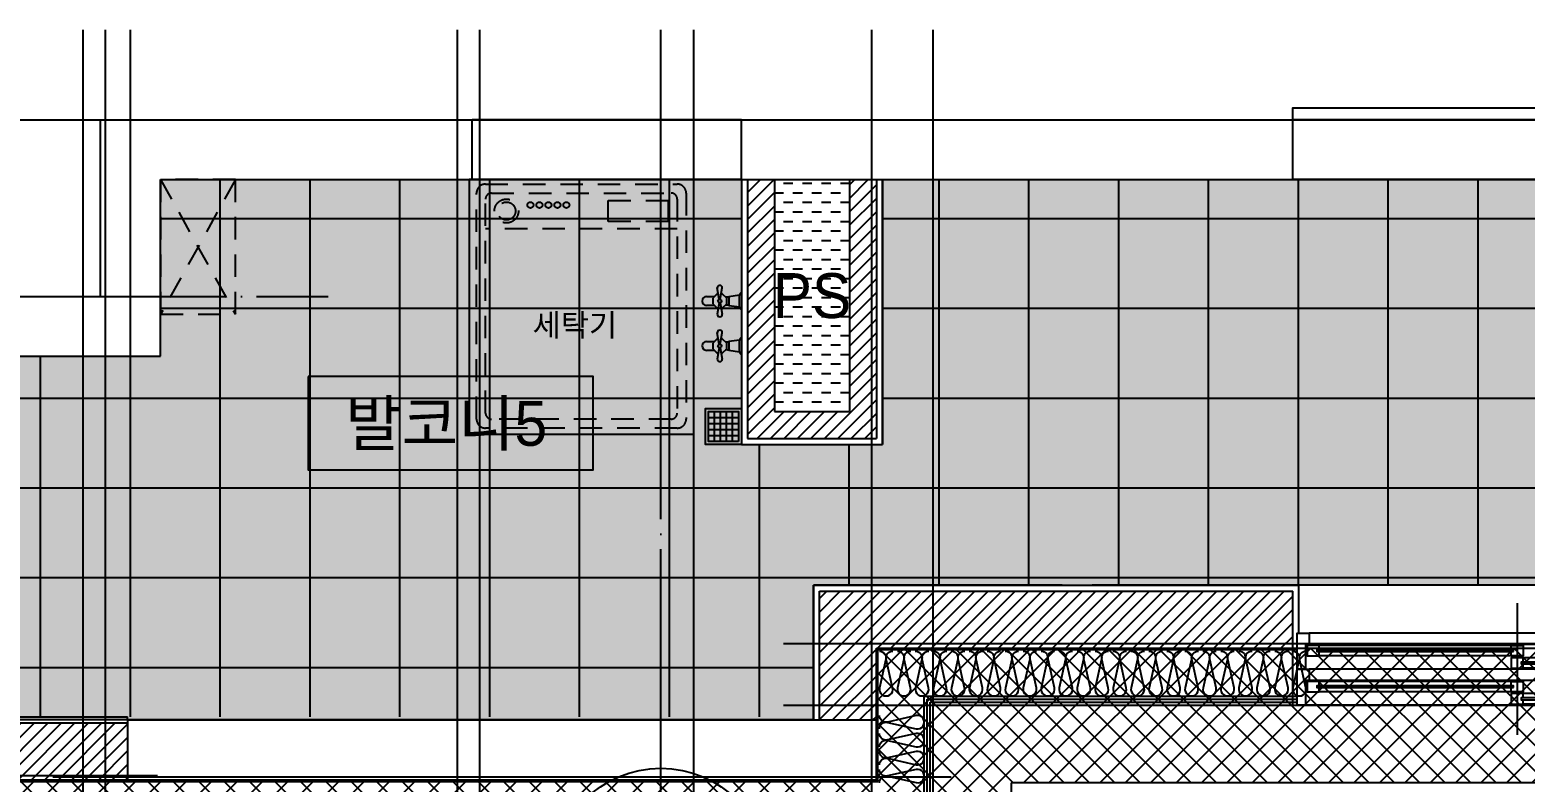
# Model space of a CAD drawing. Header units: millimetres. Extents: x -24416 to 92204, y -190080 to 23760.
# Drawn here: x 6967 to 11959, y -141260 to -138747 of the extents above; entities that cross this region are included whole.
import ezdxf
from ezdxf.enums import TextEntityAlignment as Align

# ---------------------------------------------------------------- set-up
doc = ezdxf.new("R2010")
doc.units = ezdxf.units.MM
doc.header["$LTSCALE"] = 50
for name, pattern in [('AUDIT_D_220706163347-0', [0]), ('CEN', [62, 60, -1, 0, -1]), ('HD', [2.5, 1.5, -1]), ('HID', [2.5, 1.5, -1])]:
    doc.linetypes.add(name, pattern=pattern)
doc.layers.get('defpoints').update_dxf_attribs({"color": 139})
for name, color, linetype in [('A-SOL252', 252, 'Continuous'), ('A_HAT', 8, 'Continuous'), ('AA-단열-바닥-욕실', 30, 'Continuous'), ('ARDM', 7, 'Continuous'), ('CEN_CON', 1, 'CEN'), ('CEN_WALL', 12, 'CEN'), ('CONC', 2, 'Continuous'), ('ELE3_CON', 7, 'Continuous'), ('ELE4', 4, 'Continuous'), ('ETC', 6, 'Continuous'), ('FIN', 6, 'Continuous'), ('FUR_가구', 8, 'HD'), ('FUR_가전', 8, 'HID'), ('HAT', 9, 'Continuous'), ('INS', 252, 'Continuous'), ('ROM', 7, 'AUDIT_D_220706163347-0'), ('WAL', 3, 'Continuous'), ('WAL_DRY', 7, 'Continuous'), ('WIN', 4, 'Continuous'), ('X - 단위세대$0$ETC', 6, 'Continuous'), ('바닥타일', 8, 'Continuous'), ('수전', 4, 'Continuous'), ('실명', 3, 'AUDIT_D_220706163347-0'), ('실명박스', 7, 'AUDIT_D_220706163347-0')]:
    doc.layers.add(name, color=color, linetype=linetype)
for name, color, linetype, plot in [('AA-CEN', 1, 'CEN', False), ('Defpoint', 135, 'Continuous', False), ('MC', 135, 'Continuous', False)]:
    doc.layers.add(name, color=color, linetype=linetype, plot=plot)
doc.styles.add('HAUD01', font='Dotum.ttf')
doc.styles.add('맑은 고딕', font='malgun.ttf')

# ---------------------------------------------------------------- blocks, each defined once
blk = doc.blocks.new('A$Ca96da67e')
at = {"layer": 'FUR_가구'}
for p, q in [((250, 450), (0, 0)), ((0, 450), (250, 0))]:
    blk.add_line(p, q, dxfattribs=at)
blk.add_lwpolyline([(250, 0), (0, 0), (0, 450), (250, 450)], close=True, dxfattribs=at)
blk = doc.blocks.new('WIN_이중창_1500')
at = {"layer": 'Defpoint'}
for p, q in [((-15, 240), (-15, 0)), ((1485, 240), (1485, 0))]:
    blk.add_line(p, q, dxfattribs=at)
at = {"layer": 'WIN'}
blk.add_line((735, -100), (735, 340), dxfattribs=at)
at = {"layer": 'WIN', "color": 8}
for p, q in [((1442, 240), (28, 240)), ((1397, 237), (755, 237)), ((1397, 202), (755, 202)), ((1430, 158), (40, 158)), ((715, 196), (73, 196)), ((715, 161), (73, 161)), ((1430, 120), (40, 120)), ((1397, 117), (755, 117)), ((715, 76), (73, 76)), ((1397, 82), (755, 82)), ((1430, 38), (40, 38)), ((1430, 0), (40, 0)), ((715, 41), (73, 41))]:
    blk.add_line(p, q, dxfattribs=at)
at = {"layer": 'WIN'}
for points in [[(40, 158), (28, 158), (28, 240), (0, 240), (0, 120), (40, 120), (40, 158)], [(755, 216.5), (755, 202), (715, 202), (715, 237), (755, 237), (755, 222.5)], [(1404, 222.5), (1404, 216.5), (748, 216.5), (748, 222.5), (1404, 222.5)], [(1397, 216.5), (1397, 202), (1437, 202), (1437, 237), (1397, 237), (1397, 222.5)], [(1430, 158), (1442, 158), (1442, 240), (1470, 240), (1470, 120), (1430, 120), (1430, 158)], [(73, 175.5), (73, 161), (33, 161), (33, 196), (73, 196), (73, 181.5)], [(722, 181.5), (722, 175.5), (66, 175.5), (66, 181.5), (722, 181.5)], [(715, 175.5), (715, 161), (755, 161), (755, 196), (715, 196), (715, 181.5)], [(40, 38), (28, 38), (28, 120), (0, 120), (0, 0), (40, 0), (40, 38)], [(755, 96.5), (755, 82), (715, 82), (715, 117), (755, 117), (755, 102.5)], [(1404, 102.5), (1404, 96.5), (748, 96.5), (748, 102.5), (1404, 102.5)], [(1397, 96.5), (1397, 82), (1437, 82), (1437, 117), (1397, 117), (1397, 102.5)], [(1430, 38), (1442, 38), (1442, 120), (1470, 120), (1470, 0), (1430, 0), (1430, 38)], [(73, 55.5), (73, 41), (33, 41), (33, 76), (73, 76), (73, 61.5)], [(722, 61.5), (722, 55.5), (66, 55.5), (66, 61.5), (722, 61.5)], [(715, 55.5), (715, 41), (755, 41), (755, 76), (715, 76), (715, 61.5)]]:
    blk.add_lwpolyline(points, dxfattribs=at)
blk = doc.blocks.new('insul1')
blk.add_lwpolyline([(0, 0, 0.480617), (0.146, 0.183), (0.004, 0.817, -1.249969), (0.296, 0.817), (0.154, 0.183, 0.480617), (0.3, 0, 0.480617)], format="xyb")
blk = doc.blocks.new('세탁기-850')
at = {"layer": 'defpoints'}
blk.add_lwpolyline([(0, 0), (-750, 0), (-750, -850), (0, -850)], close=True, dxfattribs=at)
at = {"layer": 'FUR_가전'}
blk.add_line((-55, -165), (-695, -165), dxfattribs=at)
for points in [[(-695, -830, -0.414214), (-725, -800), (-725, -45, -0.414214), (-695, -15), (-55, -15, -0.414214), (-25, -45), (-25, -800, -0.414214), (-55, -830)], [(-695, -780), (-695, -65, -0.414214), (-675, -45), (-75, -45, -0.414214), (-55, -65), (-55, -780, -0.414214), (-75, -800), (-675, -800, -0.414214)]]:
    blk.add_lwpolyline(points, format="xyb", close=True, dxfattribs=at)
blk.add_lwpolyline([(-85, -140), (-285, -140), (-285, -70), (-85, -70)], close=True, dxfattribs=at)
for centre, radius in [((-625.1, -105), 40), ((-625.1, -105), 30), ((-545.1, -85), 10), ((-515.1, -85), 10), ((-485.1, -85), 10), ((-455.1, -85), 10), ((-425.1, -85), 10)]:
    blk.add_circle(centre, radius, dxfattribs=at)
at = {"layer": 'FUR_가전', "style": '맑은 고딕'}
blk.add_text('세탁기', height=75, rotation=0, dxfattribs=at).set_placement((-537.9, -523.5))
blk = doc.blocks.new('수전')
at = {"layer": '수전'}
for p, q in [((0, 0), (58.5, 0, 0)), ((19.7, -49.8), (6.1, -63.4)), ((29.2, -7), (9.3, -7)), ((9.9, -7), (14.9, -42.9)), ((14.9, -42.9), (29.2, -42.9)), ((38.8, -49.8), (19.7, -49.8)), ((49.2, -7), (29.2, -7)), ((29.2, -42.9), (43.6, -42.9)), ((52.3, -63.4), (38.8, -49.8)), ((43.6, -42.9), (48.6, -7)), ((23.4, -71.3), (-14.8, -64.6)), ((23.4, -74.6), (-14.8, -81.3)), ((6.1, -63.4), (6.1, -68.2)), ((6.1, -77.6), (6.1, -82.5)), ((6.1, -82.5), (19.7, -96)), ((14.5, -117.3), (14.5, -90.9)), ((19.7, -96), (38.8, -96)), ((35.1, -71.3), (73.3, -64.6)), ((35.1, -74.6), (73.3, -81.3)), ((38.8, -96), (52.3, -82.5)), ((44, -90.9), (44, -117.3)), ((52.3, -68.2), (52.3, -63.4)), ((52.3, -82.5), (52.3, -77.6))]:
    blk.add_line(p, q, dxfattribs=at)
blk.add_circle((29.2, -72.9), 5.91, dxfattribs=at)
for centre, radius, start, end in [((11.8, 6), 13.2, 207.1852, 259.412), ((46.7, 6), 13.2, 280.588, 332.8148), ((-12.4, -49.9), 28.1, 351.511, 14.308), ((70.8, -49.9), 28.1, 165.692, 188.489), ((-14.8, -72.9), 8.37, 90, 270), ((73.3, -72.9), 8.37, 270, 90), ((29.2, -117.3), 14.7, 180, 0)]:
    blk.add_arc(centre, radius, start, end, dxfattribs=at)
blk = doc.blocks.new('FD')
at = {"layer": '수전'}
for p, q in [((110, -30), (10, -30)), ((30, -110), (30, -10)), ((50, -110), (50, -10)), ((70, -110), (70, -10)), ((90, -110), (90, -10)), ((110, -50), (10, -50)), ((110, -70), (10, -70)), ((110, -90), (10, -90))]:
    blk.add_line(p, q, dxfattribs=at)
for points in [[(0, -120), (120, -120), (120, 0), (0, 0)], [(10, -110), (110, -110), (110, -10), (10, -10)]]:
    blk.add_lwpolyline(points, close=True, dxfattribs=at)
blk = doc.blocks.new('U-131A(기본)', base_point=(-95320.8, -158830.5))
at = {"layer": 'A-SOL252'}
h = blk.add_hatch(dxfattribs=at)
h.set_pattern_fill('DASH', color=256, scale=10, style=0)
h.set_pattern_definition([(0, (-296047.877, -137577.174), (31.75, 31.75), [31.75, -31.75])])
h.paths.add_polyline_path([(-90845.8, -149470.5), (-90845.8, -148695.5), (-91095.8, -148695.5), (-91095.8, -149470.5)])
at = {"layer": 'A_HAT'}
h = blk.add_hatch(dxfattribs=at)
h.set_pattern_fill('ANSI31', color=256, scale=10, style=0)
h.set_pattern_definition([(45, (-296047.877, -137577.174), (-22.4506403, 22.4506403), [])])
h.paths.add_polyline_path([(-90845.8, -148695.5), (-90755.8, -148695.5), (-90755.8, -149560.5), (-91185.8, -149560.5), (-91185.8, -148695.5), (-91095.8, -148695.5), (-91095.8, -149470.5), (-90845.8, -149470.5)])
h = blk.add_hatch(dxfattribs=at)
h.set_pattern_fill('ANSI31', color=256, scale=10, style=0)
h.set_pattern_definition([(45, (-296247.877, -137577.174), (-22.4506403, 22.4506403), [])])
h.paths.add_polyline_path([(-90945.8, -150070.5), (-89365.8, -150070.5), (-89365.8, -150260.5), (-90755.8, -150260.5), (-90755.8, -150500.5), (-90945.8, -150500.5)])
h = blk.add_hatch(dxfattribs=at)
h.set_pattern_fill('ANSI31', color=256, scale=10, style=0)
h.set_pattern_definition([(45, (-296297.877, -137577.174), (-22.4506403, 22.4506403), [])])
h.paths.add_polyline_path([(-93795.8, -150510.5), (-93255.8, -150510.5), (-93255.8, -150700.5), (-93795.8, -150700.5)])
at = {"layer": '바닥타일'}
h = blk.add_hatch(dxfattribs=at)
h.set_pattern_fill('_USER', color=256, scale=300, double=1, pattern_type=0)
h.set_pattern_definition([(0, (-296297.88, -137577.17), (0, 300), []), (90, (-296297.88, -137577.17), (-300, 2e-14), [])])
h.paths.add_polyline_path([(-87035.8, -150050.5), (-87035.8, -148695.5), (-90735.8, -148695.5), (-90735.8, -149580.5), (-91205.8, -149580.5), (-91205.8, -148695.5), (-93145.8, -148695.5), (-93145.8, -149285.5), (-95195.8, -149285.5), (-95195.8, -150490.5), (-90965.8, -150490.5), (-90965.8, -150050.5)])
at = {"layer": 'CEN_CON'}
for p, q in [((-93245.8, -149483.7), (-93245.8, -148195.5)), ((-91475.8, -159130.5), (-91475.8, -148195.5)), ((-95925.8, -148495.5), (-86035.8, -148495.5)), ((-95925.8, -149085.5), (-92586.5, -149085.5)), ((-93505.8, -150690.5), (-90465.8, -150690.5))]:
    blk.add_line(p, q, dxfattribs=at)
at = {"layer": 'CEN_WALL'}
for p, q in [((-93330.8, -148195.5), (-93330.8, -153450.5)), ((-92080.8, -148195.5), (-92080.8, -151900.5)), ((-90770.8, -150990.5), (-90770.8, -148195.5)), ((-91065.8, -150245.5), (-86665.8, -150245.5)), ((-95925.8, -150685.5), (-93155.8, -150685.5))]:
    blk.add_line(p, q, dxfattribs=at)
at = {"layer": 'CONC'}
for p, q in [((-93345.8, -148495.5), (-92105.8, -148495.5)), ((-93345.8, -149085.5), (-93345.8, -148495.5)), ((-92105.8, -148695.5), (-92105.8, -148495.5)), ((-91205.8, -148495.5), (-89365.8, -148495.5)), ((-91205.8, -148695.5), (-91205.8, -148495.5)), ((-89365.8, -148695.5), (-89365.8, -148495.5)), ((-93145.8, -149285.5), (-93145.8, -148695.5)), ((-93145.8, -148695.5), (-92105.8, -148695.5)), ((-91205.8, -148695.5), (-89365.8, -148695.5)), ((-93795.8, -149085.5), (-93345.8, -149085.5)), ((-93795.8, -149285.5), (-93145.8, -149285.5)), ((-93255.8, -150500.5), (-90755.8, -150500.5)), ((-93255.8, -150500.5), (-93255.8, -150700.5)), ((-90755.8, -150700.5), (-90755.8, -150500.5)), ((-93255.8, -150700.5), (-90755.8, -150700.5))]:
    blk.add_line(p, q, dxfattribs=at)
at = {"layer": 'ELE3_CON'}
for p, q in [((-91205.8, -148495.5), (-92105.8, -148495.5)), ((-91205.8, -148695.5), (-92105.8, -148695.5)), ((-88165.8, -148695.5), (-89365.8, -148695.5))]:
    blk.add_line(p, q, dxfattribs=at)
at = {"layer": 'ELE4'}
blk.add_line((-87885.8, -150050.5), (-89345.8, -150050.5), dxfattribs=at)
at = {"layer": 'FIN'}
for p, q in [((-91205.8, -148695.5), (-91205.8, -149580.5)), ((-90735.8, -148695.5), (-90735.8, -149580.5)), ((-91205.8, -149580.5), (-90735.8, -149580.5)), ((-90965.8, -150050.5), (-89345.8, -150050.5)), ((-90965.8, -150500.5), (-90965.8, -150050.5)), ((-89345.8, -150210.5), (-89345.8, -150050.5)), ((-93815.8, -150490.5), (-93255.8, -150490.5)), ((-93255.8, -150500.5), (-93255.8, -150490.5))]:
    blk.add_line(p, q, dxfattribs=at)
at = {"layer": 'INS'}
for p, q in [((-90750.8, -150265.5), (-89350.8, -150265.5)), ((-90750.8, -150705.5), (-90750.8, -150265.5)), ((-90595.8, -150420.5), (-89350.8, -150420.5)), ((-90595.8, -150860.5), (-90595.8, -150420.5)), ((-93810.8, -150705.5), (-90750.8, -150705.5))]:
    blk.add_line(p, q, dxfattribs=at)
at = {"layer": 'MC'}
for p, q in [((-93405.8, -148195.5), (-93405.8, -153450.5)), ((-92155.8, -148195.5), (-92155.8, -151900.5)), ((-91365.8, -159130.5), (-91365.8, -148195.5)), ((-90565.8, -150990.5), (-90565.8, -148195.5)), ((-91065.8, -150450.5), (-86665.8, -150450.5))]:
    blk.add_line(p, q, dxfattribs=at)
at = {"layer": 'WAL'}
for p, q in [((-91185.8, -148695.5), (-91185.8, -149560.5)), ((-91095.8, -148695.5), (-91095.8, -149470.5)), ((-90845.8, -148695.5), (-90845.8, -149470.5)), ((-90755.8, -148695.5), (-90755.8, -149560.5)), ((-91095.8, -149470.5), (-90845.8, -149470.5)), ((-91185.8, -149560.5), (-90755.8, -149560.5)), ((-90945.8, -150070.5), (-89365.8, -150070.5)), ((-90945.8, -150500.5), (-90945.8, -150070.5)), ((-89365.8, -150260.5), (-89365.8, -150070.5)), ((-90755.8, -150260.5), (-89365.8, -150260.5)), ((-90755.8, -150700.5), (-90755.8, -150260.5)), ((-93795.8, -150510.5), (-93255.8, -150510.5)), ((-93795.8, -150700.5), (-93255.8, -150700.5))]:
    blk.add_line(p, q, dxfattribs=at)
at = {"layer": 'WAL_DRY'}
for p, q in [((-90585.8, -150870.5), (-90585.8, -150430.5)), ((-90585.8, -150430.5), (-89350.8, -150430.5)), ((-90575.8, -150440.5), (-89350.8, -150440.5)), ((-90575.8, -150880.5), (-90575.8, -150440.5))]:
    blk.add_line(p, q, dxfattribs=at)
at = {"layer": 'X - 단위세대$0$ETC'}
blk.add_lwpolyline([(-89365.8, -148495.5), (-89365.8, -148455.5), (-88165.8, -148455.5), (-88165.8, -148495.5), (-89365.8, -148495.5)], dxfattribs=at)
at = {"layer": 'FUR_가구', "xscale": -1}
blk.add_blockref('A$Ca96da67e', (-92895.8, -149145.5), dxfattribs=at)
at = {"layer": 'FUR_가전'}
blk.add_blockref('세탁기-850', (-91365.8, -148695.5), dxfattribs=at)
at = {"layer": 'INS', "row_count": 1}
for p, xscale, yscale, zscale, rotation, column_count, row_spacing, column_spacing in [((-90745.8, -150270.5), -150, 150, 150, 180, 24, 0, -60), ((-90745.8, -150710.5), -150.0000000000001, 150.0000000000001, 150.0000000000001, 270, 4, -1.577721810442024e-30, -60.00000000000004)]:
    blk.add_blockref('insul1', p, dxfattribs=dict(at, xscale=xscale, yscale=yscale, zscale=zscale, rotation=rotation, column_count=column_count, row_spacing=row_spacing, column_spacing=column_spacing))
at = {"layer": 'WIN', "xscale": -1, "rotation": 180}
blk.add_blockref('WIN_이중창_1500', (-89350.8, -150210.5), dxfattribs=at)
at = {"layer": '수전', "rotation": 270}
for p in [(-91205.8, -149072, 0), (-91205.8, -149222, 0)]:
    blk.add_blockref('수전', p, dxfattribs=at)
at = {"layer": '수전', "xscale": -1}
blk.add_blockref('FD', (-91205.8, -149460.5), dxfattribs=at)
blk = doc.blocks.new('A$C415C5DAF')
at = {"layer": '실명박스'}
blk.add_lwpolyline([(-4590.1, -158281.9), (-4590.1, -158594.4), (-3637.5, -158594.4), (-3637.5, -158281.9)], close=True, dxfattribs=at)
at = {"layer": 'ROM', "color": 3, "style": 'HAUD01'}
blk.add_text('PS', height=150, dxfattribs=at).set_placement((-2907.4, -158012), align=Align.MIDDLE)
at = {"layer": '실명', "style": 'HAUD01'}
blk.add_text('발코니5', height=150, dxfattribs=at).set_placement((-4128.5, -158437.1), align=Align.MIDDLE)
blk = doc.blocks.new('A$C1CAF0AFA')
at = {"layer": 'ETC'}
h = blk.add_hatch(dxfattribs=at)
h.set_pattern_fill('CROSS', color=256, scale=10, angle=45)
h.set_pattern_definition([(45, (110765.9, 5940), (7e-15, 89.802561), [31.75, -95.25]), (135, (110788.35, 5940), (-89.802561, 7e-15), [31.75, -95.25])])
h.paths.add_polyline_path([(19983, -172942.4), (30543, -172942.4), (30543, -171837.4), (19983, -171837.4)])
h.paths.add_polyline_path([(7143, -172942.4), (7143, -171662.4), (8783, -171662.4), (8783, -171837.4), (16793, -171837.4), (16793, -172942.4)])
h.paths.add_polyline_path([(7013, -172942.4), (5353, -172942.4), (5353, -171652.4), (7013, -171652.4)])
h.paths.add_polyline_path([(5363, -163597.4), (7403, -163597.4), (7403, -163007.4), (9343, -163007.4), (9343, -163892.4), (9813, -163892.4), (9813, -163007.4), (13513, -163007.4), (13513, -164362.4), (9583, -164362.4), (9583, -164812.4), (5353, -164812.4), (5353, -163597.4)])
h.paths.add_polyline_path([(26198, -163007.4), (29903, -163007.4), (29903, -163892.4), (30543, -163892.4), (30543, -164362.4), (26203, -164362.4), (26203, -163007.4)])
at = {"layer": 'HAT'}
h = blk.add_hatch(dxfattribs=at)
h.set_pattern_fill('_USER', color=5, scale=60, angle=45, double=1, pattern_type=0)
h.set_pattern_definition([(45, (0, 5940), (-42.426407, 42.426407), []), (135, (0, 5940), (-42.426407, -42.426407), [])])
h.paths.add_polyline_path([(19983, -169307.4), (16793, -169307.4), (16793, -171627.4), (8993, -171627.4), (8993, -171452.4), (5353, -171452.4), (5353, -171002.4), (8973, -171002.4), (8973, -171292.4), (9173, -171292.4), (9173, -171002.4), (9623, -171002.4), (9623, -171177.4), (13693, -171177.4), (13693, -171467.4), (13893, -171467.4), (13893, -171177.4), (16343, -171177.4), (16343, -168857.4), (20433, -168857.4), (20433, -171177.4), (25823, -171177.4), (25823, -171467.4), (26023, -171467.4), (26023, -171177.4), (30093, -171177.4), (30093, -165022.4), (26633, -165022.4), (26633, -166567.4), (26323, -166567.4), (26323, -166244.9), (26123, -166244.9), (26123, -166567.4), (19983, -166567.4), (19983, -166117.4), (26183, -166117.4), (26183, -164572.4), (30543, -164572.4), (30543, -171627.4), (19983, -171627.4)])
h.paths.add_polyline_path([(5353, -165462.4), (5353, -165012.4), (9793, -165012.4), (9793, -164572.4), (13533, -164572.4), (13533, -166117.4), (16263, -166117.4), (16263, -165967.4), (17653, -165967.4), (17663, -165967.4), (17663, -166117.4), (19733, -166117.4), (19733, -166567.4), (13593, -166567.4), (13593, -166244.9), (13393, -166244.9), (13393, -166567.4), (13083, -166567.4), (13083, -165022.4), (10243, -165022.4), (10243, -165462.4), (9173, -165462.4), (9173, -165172.4), (8973, -165172.4), (8973, -165462.4)])
at = {"layer": 'AA-CEN'}
blk.add_lwpolyline([(5363, -163597.4), (7403, -163597.4), (7403, -163007.4), (9343, -163007.4), (9343, -163892.4), (9813, -163892.4), (9813, -163007.4), (13513, -163007.4), (13513, -164362.4), (9583, -164362.4), (9583, -164812.4), (5353, -164812.4), (5353, -163597.4), (5363, -163597.4)], close=True, dxfattribs=at)
at = {"layer": 'AA-CEN', "color": 4}
blk.add_lwpolyline([(13083, -165022.4), (10243, -165022.4), (10243, -165462.4), (9173, -165462.4), (9173, -165172.4), (8973, -165172.4), (8973, -165462.4), (5353, -165462.4), (5353, -165012.4), (9793, -165012.4), (9793, -164572.4), (13533, -164572.4)], dxfattribs=at)
blk = doc.blocks.new('A$C45F312F6')
at = {"layer": 'ARDM', "color": 3}
blk.add_circle((9073, -165333.7), 360, dxfattribs=at)

msp = doc.modelspace()

# ---------------------------------------------------------------- block references
for name, p in [('A$C45F312F6', (0, 23760)), ('U-131A(기본)', (5228, -149382.4))]:
    msp.add_blockref(name, p)
at = {"layer": 'AA-단열-바닥-욕실'}
msp.add_blockref('A$C1CAF0AFA', (0, 23760), dxfattribs=at)
at = {"layer": '실명박스'}
msp.add_blockref('A$C415C5DAF', (12485.4, 18377.1), dxfattribs=at)

doc.saveas('drawing.dxf')
